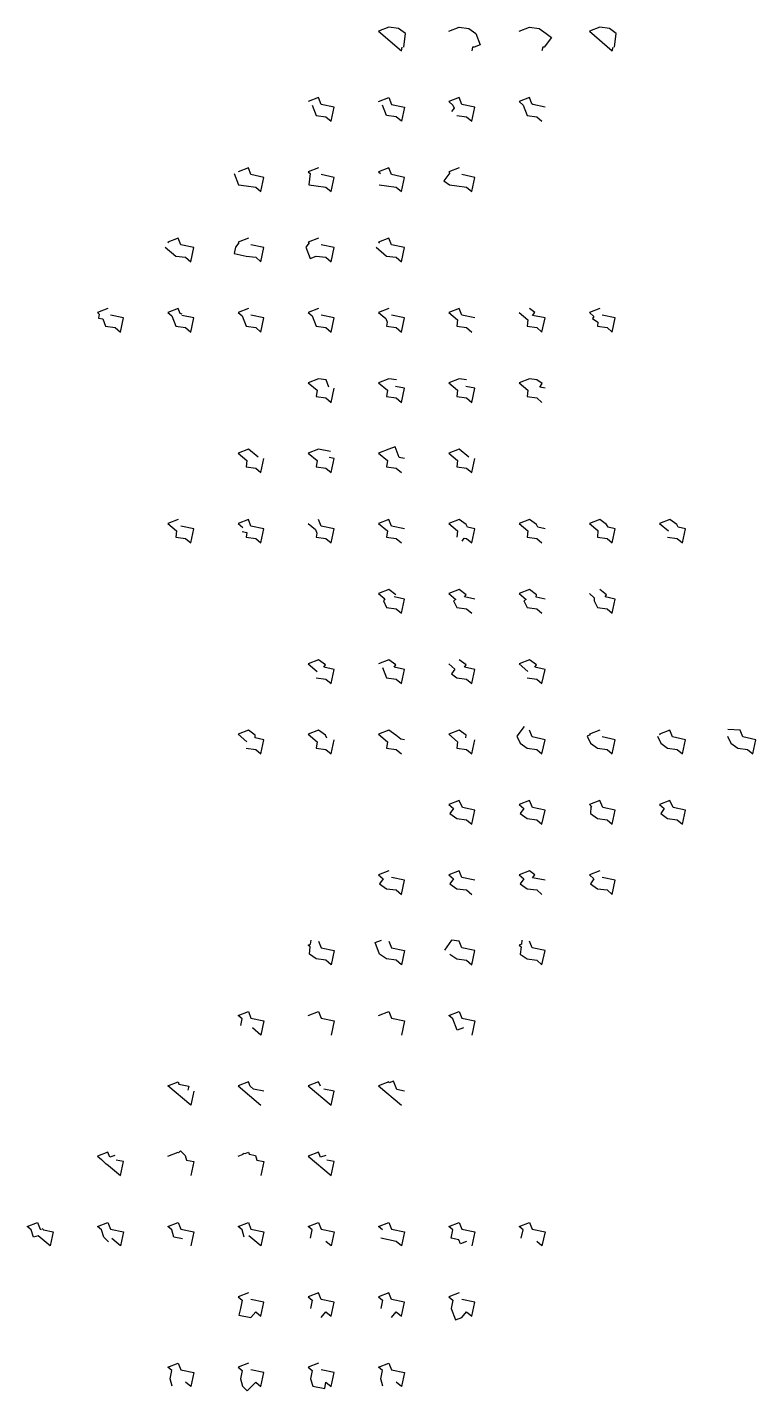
# Model space of a CAD drawing. Header units: inches. Extents: x -12292079.407 to -12292079.373, y 116895049.277 to 116895049.734.
# Drawn here: x -12292079.3892 to -12292079.38195, y 116895049.39195 to 116895049.4055 of the extents above; entities that cross this region are included whole.
import ezdxf

# ---------------------------------------------------------------- set-up
doc = ezdxf.new("R2010")
doc.units = ezdxf.units.IN
doc.header["$MEASUREMENT"] = 0

msp = doc.modelspace()

# ---------------------------------------------------------------- linework, layer by layer
at = {"color": 55}
for points in [[(-12292079.385454, 116895049.405303), (-12292079.385437, 116895049.40544), (-12292079.385506, 116895049.40549), (-12292079.385602, 116895049.405502), (-12292079.385705, 116895049.405462), (-12292079.385477, 116895049.405268), (-12292079.385469, 116895049.405305)], [(-12292079.383357, 116895049.405303), (-12292079.38334, 116895049.40544), (-12292079.383409, 116895049.40549), (-12292079.383505, 116895049.405502), (-12292079.383608, 116895049.405462), (-12292079.38338, 116895049.405268), (-12292079.383372, 116895049.405305)]]:
    msp.add_lwpolyline(points, close=True, dxfattribs=at)
for points in [[(-12292079.385006, 116895049.405462), (-12292079.384903, 116895049.405502), (-12292079.384807, 116895049.40549), (-12292079.384738, 116895049.40544), (-12292079.384694, 116895049.405327), (-12292079.384755, 116895049.405303), (-12292079.38477, 116895049.405305), (-12292079.384778, 116895049.405268)], [(-12292079.384307, 116895049.405462), (-12292079.384204, 116895049.405502), (-12292079.384108, 116895049.40549), (-12292079.384039, 116895049.40544), (-12292079.383985, 116895049.405401), (-12292079.384056, 116895049.405303), (-12292079.384071, 116895049.405305), (-12292079.384079, 116895049.405268)], [(-12292079.384926, 116895049.404626), (-12292079.38483, 116895049.404613), (-12292079.384778, 116895049.404569), (-12292079.384748, 116895049.404709), (-12292079.384877, 116895049.404736), (-12292079.384903, 116895049.404803), (-12292079.385006, 116895049.404763), (-12292079.384966, 116895049.404729), (-12292079.384954, 116895049.404699), (-12292079.384979, 116895049.404664)], [(-12292079.384049, 116895049.404709), (-12292079.38417, 116895049.404735), (-12292079.384181, 116895049.404742), (-12292079.384204, 116895049.404803), (-12292079.384307, 116895049.404763), (-12292079.384267, 116895049.404729), (-12292079.384227, 116895049.404626), (-12292079.384131, 116895049.404613), (-12292079.384079, 116895049.404569)], [(-12292079.387141, 116895049.40405), (-12292079.387097, 116895049.403937), (-12292079.387023, 116895049.403927), (-12292079.386927, 116895049.403914), (-12292079.386875, 116895049.40387), (-12292079.386845, 116895049.40401), (-12292079.386974, 116895049.404037), (-12292079.387, 116895049.404104), (-12292079.387103, 116895049.404065)], [(-12292079.384903, 116895049.404104), (-12292079.385006, 116895049.404065), (-12292079.384996, 116895049.404056), (-12292079.385054, 116895049.403975), (-12292079.385, 116895049.403937), (-12292079.384926, 116895049.403927), (-12292079.38483, 116895049.403914), (-12292079.384778, 116895049.40387), (-12292079.384748, 116895049.40401), (-12292079.384877, 116895049.404037)], [(-12292079.387, 116895049.403405), (-12292079.387103, 116895049.403365), (-12292079.387094, 116895049.403358), (-12292079.387128, 116895049.403317), (-12292079.387142, 116895049.403253), (-12292079.387023, 116895049.403228), (-12292079.386927, 116895049.403216), (-12292079.386875, 116895049.403171), (-12292079.386845, 116895049.403311), (-12292079.386974, 116895049.403338)], [(-12292079.386301, 116895049.403405), (-12292079.386404, 116895049.403365), (-12292079.386395, 116895049.403358), (-12292079.386429, 116895049.403317), (-12292079.386385, 116895049.403204), (-12292079.386324, 116895049.403228), (-12292079.386228, 116895049.403216), (-12292079.386176, 116895049.403171), (-12292079.386146, 116895049.403311), (-12292079.386275, 116895049.403338)], [(-12292079.388398, 116895049.402706), (-12292079.388501, 116895049.402667), (-12292079.388483, 116895049.402651), (-12292079.388491, 116895049.402611), (-12292079.388449, 116895049.402602), (-12292079.388421, 116895049.402529), (-12292079.388324, 116895049.402517), (-12292079.388272, 116895049.402472), (-12292079.388243, 116895049.402612), (-12292079.388372, 116895049.402639)], [(-12292079.38766, 116895049.402651), (-12292079.387679, 116895049.402655), (-12292079.387699, 116895049.402706), (-12292079.387802, 116895049.402667), (-12292079.387762, 116895049.402633), (-12292079.387722, 116895049.402529), (-12292079.387625, 116895049.402517), (-12292079.387574, 116895049.402472), (-12292079.387544, 116895049.402612), (-12292079.387662, 116895049.402637)], [(-12292079.385602, 116895049.402706), (-12292079.385705, 116895049.402667), (-12292079.385634, 116895049.402606), (-12292079.38562, 116895049.402569), (-12292079.385625, 116895049.402529), (-12292079.385529, 116895049.402517), (-12292079.385477, 116895049.402472), (-12292079.385447, 116895049.402612), (-12292079.385576, 116895049.402639)], [(-12292079.384307, 116895049.402667), (-12292079.384219, 116895049.402592), (-12292079.384227, 116895049.402529), (-12292079.384131, 116895049.402517), (-12292079.384079, 116895049.402472), (-12292079.384049, 116895049.402612), (-12292079.384172, 116895049.402638), (-12292079.384151, 116895049.402668), (-12292079.384204, 116895049.402706)], [(-12292079.383505, 116895049.402706), (-12292079.383608, 116895049.402667), (-12292079.383562, 116895049.402627), (-12292079.383576, 116895049.402608), (-12292079.383523, 116895049.402569), (-12292079.383528, 116895049.402529), (-12292079.383432, 116895049.402517), (-12292079.38338, 116895049.402472), (-12292079.38335, 116895049.402612), (-12292079.383479, 116895049.402639)], [(-12292079.386198, 116895049.401924), (-12292079.386227, 116895049.401998), (-12292079.386301, 116895049.402008), (-12292079.386404, 116895049.401968), (-12292079.386316, 116895049.401893), (-12292079.386324, 116895049.40183), (-12292079.386228, 116895049.401818), (-12292079.386176, 116895049.401773), (-12292079.386146, 116895049.401913)], [(-12292079.384049, 116895049.401913), (-12292079.384102, 116895049.401924), (-12292079.384076, 116895049.401959), (-12292079.38413, 116895049.401998), (-12292079.384204, 116895049.402008), (-12292079.384307, 116895049.401968), (-12292079.384219, 116895049.401893), (-12292079.384227, 116895049.40183), (-12292079.384131, 116895049.401818), (-12292079.384079, 116895049.401773)], [(-12292079.386182, 116895049.401284), (-12292079.386301, 116895049.401309), (-12292079.386404, 116895049.401269), (-12292079.386316, 116895049.401194), (-12292079.386324, 116895049.401131), (-12292079.386228, 116895049.401119), (-12292079.386176, 116895049.401075), (-12292079.386146, 116895049.401214), (-12292079.386195, 116895049.401225)], [(-12292079.385447, 116895049.401214), (-12292079.385499, 116895049.401225), (-12292079.385541, 116895049.401332), (-12292079.385602, 116895049.401309), (-12292079.385705, 116895049.401269), (-12292079.385617, 116895049.401194), (-12292079.385625, 116895049.401131), (-12292079.385529, 116895049.401119), (-12292079.385477, 116895049.401075)], [(-12292079.387062, 116895049.400488), (-12292079.387017, 116895049.400478), (-12292079.387023, 116895049.400432), (-12292079.386927, 116895049.40042), (-12292079.386875, 116895049.400376), (-12292079.386845, 116895049.400516), (-12292079.386974, 116895049.400543), (-12292079.387, 116895049.40061), (-12292079.387103, 116895049.40057), (-12292079.387054, 116895049.400528)], [(-12292079.386404, 116895049.40057), (-12292079.386333, 116895049.400509), (-12292079.386319, 116895049.400473), (-12292079.386324, 116895049.400432), (-12292079.386228, 116895049.40042), (-12292079.386176, 116895049.400376), (-12292079.386146, 116895049.400516), (-12292079.386275, 116895049.400543), (-12292079.386301, 116895049.40061)], [(-12292079.384873, 116895049.400394), (-12292079.384852, 116895049.400423), (-12292079.38483, 116895049.40042), (-12292079.384778, 116895049.400376), (-12292079.384748, 116895049.400516), (-12292079.38482, 116895049.400531), (-12292079.384834, 116895049.40056), (-12292079.384903, 116895049.40061), (-12292079.385006, 116895049.40057), (-12292079.384918, 116895049.400495), (-12292079.384926, 116895049.400432)], [(-12292079.385533, 116895049.399861), (-12292079.385602, 116895049.399911), (-12292079.385705, 116895049.399871), (-12292079.385644, 116895049.399819), (-12292079.385657, 116895049.399801), (-12292079.385625, 116895049.399733), (-12292079.385529, 116895049.399721), (-12292079.385477, 116895049.399677), (-12292079.385447, 116895049.399817), (-12292079.385549, 116895049.399838)], [(-12292079.384049, 116895049.399817), (-12292079.384136, 116895049.399835), (-12292079.384135, 116895049.399861), (-12292079.384204, 116895049.399911), (-12292079.384307, 116895049.399871), (-12292079.384237, 116895049.399812), (-12292079.38426, 116895049.399801), (-12292079.384227, 116895049.399733), (-12292079.384131, 116895049.399721), (-12292079.384079, 116895049.399677)], [(-12292079.383608, 116895049.399871), (-12292079.383559, 116895049.399829), (-12292079.383561, 116895049.399801), (-12292079.383528, 116895049.399733), (-12292079.383432, 116895049.399721), (-12292079.38338, 116895049.399677), (-12292079.38335, 116895049.399817), (-12292079.383452, 116895049.399838), (-12292079.383436, 116895049.399861), (-12292079.383505, 116895049.399911)], [(-12292079.385665, 116895049.399138), (-12292079.385625, 116895049.399034), (-12292079.385529, 116895049.399022), (-12292079.385477, 116895049.398978), (-12292079.385447, 116895049.399118), (-12292079.385549, 116895049.399139), (-12292079.385533, 116895049.399162), (-12292079.385602, 116895049.399212), (-12292079.385705, 116895049.399172)], [(-12292079.385006, 116895049.399172), (-12292079.384945, 116895049.39912), (-12292079.384979, 116895049.399073), (-12292079.384926, 116895049.399034), (-12292079.38483, 116895049.399022), (-12292079.384778, 116895049.398978), (-12292079.384748, 116895049.399118), (-12292079.38485, 116895049.399139), (-12292079.384834, 116895049.399162), (-12292079.384903, 116895049.399212)], [(-12292079.386221, 116895049.398435), (-12292079.386232, 116895049.398463), (-12292079.386301, 116895049.398513), (-12292079.386404, 116895049.398473), (-12292079.386316, 116895049.398398), (-12292079.386324, 116895049.398335), (-12292079.386228, 116895049.398323), (-12292079.386176, 116895049.398279), (-12292079.386146, 116895049.398419)], [(-12292079.385447, 116895049.398419), (-12292079.385482, 116895049.398426), (-12292079.385533, 116895049.398463), (-12292079.385602, 116895049.398513), (-12292079.385705, 116895049.398473), (-12292079.385617, 116895049.398398), (-12292079.385625, 116895049.398335), (-12292079.385529, 116895049.398323), (-12292079.385477, 116895049.398279)], [(-12292079.384258, 116895049.398551), (-12292079.384329, 116895049.398453), (-12292079.384296, 116895049.398385), (-12292079.384227, 116895049.398335), (-12292079.384131, 116895049.398323), (-12292079.384079, 116895049.398279), (-12292079.384049, 116895049.398419), (-12292079.384178, 116895049.398446), (-12292079.384204, 116895049.398513)], [(-12292079.382232, 116895049.398453), (-12292079.382199, 116895049.398385), (-12292079.38213, 116895049.398335), (-12292079.382034, 116895049.398323), (-12292079.381982, 116895049.398279), (-12292079.381953, 116895049.398419), (-12292079.382081, 116895049.398446), (-12292079.382107, 116895049.398513), (-12292079.382229, 116895049.398519)], [(-12292079.384049, 116895049.397021), (-12292079.384172, 116895049.397047), (-12292079.384151, 116895049.397076), (-12292079.384204, 116895049.397115), (-12292079.384307, 116895049.397075), (-12292079.384261, 116895049.397036), (-12292079.384296, 116895049.396987), (-12292079.384227, 116895049.396938), (-12292079.384131, 116895049.396925), (-12292079.384079, 116895049.396881)], [(-12292079.385602, 116895049.396416), (-12292079.385576, 116895049.396349), (-12292079.385447, 116895049.396322), (-12292079.385477, 116895049.396182), (-12292079.385529, 116895049.396226), (-12292079.385625, 116895049.396239), (-12292079.385694, 116895049.396288), (-12292079.385738, 116895049.396402), (-12292079.385676, 116895049.396426)], [(-12292079.384995, 116895049.396288), (-12292079.384926, 116895049.396239), (-12292079.38483, 116895049.396226), (-12292079.384778, 116895049.396182), (-12292079.384748, 116895049.396322), (-12292079.384877, 116895049.396349), (-12292079.384903, 116895049.396416), (-12292079.384978, 116895049.396426), (-12292079.385049, 116895049.396327)], [(-12292079.387076, 116895049.395579), (-12292079.387063, 116895049.395643), (-12292079.387103, 116895049.395677), (-12292079.387, 116895049.395717), (-12292079.386974, 116895049.39565), (-12292079.386845, 116895049.395623), (-12292079.386875, 116895049.395483), (-12292079.386958, 116895049.395554)], [(-12292079.384861, 116895049.395554), (-12292079.384922, 116895049.39553), (-12292079.384966, 116895049.395643), (-12292079.385006, 116895049.395677), (-12292079.384903, 116895049.395717), (-12292079.384877, 116895049.39565), (-12292079.384748, 116895049.395623), (-12292079.384778, 116895049.395483)], [(-12292079.387544, 116895049.394924), (-12292079.387574, 116895049.394784), (-12292079.387802, 116895049.394978), (-12292079.387699, 116895049.395018), (-12292079.387691, 116895049.394996), (-12292079.387594, 116895049.394976), (-12292079.387603, 116895049.394936)], [(-12292079.385447, 116895049.394924), (-12292079.385522, 116895049.39494), (-12292079.385555, 116895049.395025), (-12292079.385598, 116895049.395008), (-12292079.385602, 116895049.395018), (-12292079.385705, 116895049.394978), (-12292079.385477, 116895049.394784)], [(-12292079.388328, 116895049.394285), (-12292079.388379, 116895049.39427), (-12292079.388398, 116895049.394319), (-12292079.388501, 116895049.394279), (-12292079.388461, 116895049.394245), (-12292079.388414, 116895049.394199), (-12292079.38841, 116895049.394202), (-12292079.388272, 116895049.394085), (-12292079.388243, 116895049.394225), (-12292079.388315, 116895049.39424)], [(-12292079.387802, 116895049.394279), (-12292079.387699, 116895049.394319), (-12292079.387696, 116895049.394311), (-12292079.387676, 116895049.394331), (-12292079.387629, 116895049.394285), (-12292079.387616, 116895049.39424), (-12292079.387544, 116895049.394225), (-12292079.387574, 116895049.394085)], [(-12292079.387103, 116895049.394279), (-12292079.387051, 116895049.394299), (-12292079.387049, 116895049.39431), (-12292079.387033, 116895049.394306), (-12292079.387, 116895049.394319), (-12292079.386992, 116895049.394298), (-12292079.38693, 116895049.394285), (-12292079.386917, 116895049.39424), (-12292079.386845, 116895049.394225), (-12292079.386875, 116895049.394085)], [(-12292079.389052, 116895049.39356), (-12292079.389038, 116895049.393547), (-12292079.388942, 116895049.393526), (-12292079.388971, 116895049.393386), (-12292079.389092, 116895049.393488), (-12292079.389138, 116895049.393474), (-12292079.38916, 116895049.393546), (-12292079.3892, 116895049.39358), (-12292079.389097, 116895049.39362), (-12292079.389071, 116895049.393553), (-12292079.389062, 116895049.393551)], [(-12292079.388393, 116895049.393428), (-12292079.388439, 116895049.393474), (-12292079.388461, 116895049.393546), (-12292079.388501, 116895049.39358), (-12292079.388398, 116895049.39362), (-12292079.388372, 116895049.393553), (-12292079.388243, 116895049.393526), (-12292079.388272, 116895049.393386), (-12292079.38836, 116895049.393461)], [(-12292079.387657, 116895049.393457), (-12292079.38774, 116895049.393474), (-12292079.387762, 116895049.393546), (-12292079.387802, 116895049.39358), (-12292079.387699, 116895049.39362), (-12292079.387673, 116895049.393553), (-12292079.387544, 116895049.393526), (-12292079.387574, 116895049.393386)], [(-12292079.38483, 116895049.39343), (-12292079.384891, 116895049.393407), (-12292079.384907, 116895049.393447), (-12292079.384984, 116895049.393463), (-12292079.384966, 116895049.393546), (-12292079.385006, 116895049.39358), (-12292079.384903, 116895049.39362), (-12292079.384877, 116895049.393553), (-12292079.384748, 116895049.393526), (-12292079.384778, 116895049.393386)], [(-12292079.387, 116895049.392921), (-12292079.387103, 116895049.392881), (-12292079.387063, 116895049.392847), (-12292079.38708, 116895049.392764), (-12292079.387094, 116895049.392699), (-12292079.386975, 116895049.392674), (-12292079.386927, 116895049.392732), (-12292079.386875, 116895049.392687), (-12292079.386845, 116895049.392827), (-12292079.386974, 116895049.392854)], [(-12292079.384903, 116895049.392921), (-12292079.385006, 116895049.392881), (-12292079.384966, 116895049.392847), (-12292079.384984, 116895049.392764), (-12292079.38494, 116895049.392651), (-12292079.384878, 116895049.392674), (-12292079.38483, 116895049.392732), (-12292079.384778, 116895049.392687), (-12292079.384748, 116895049.392827), (-12292079.384877, 116895049.392854)], [(-12292079.387, 116895049.392222), (-12292079.387103, 116895049.392182), (-12292079.387063, 116895049.392148), (-12292079.38708, 116895049.392065), (-12292079.387059, 116895049.391993), (-12292079.387012, 116895049.391946), (-12292079.386927, 116895049.392033), (-12292079.386875, 116895049.391988), (-12292079.386845, 116895049.392128), (-12292079.386974, 116895049.392155)], [(-12292079.386301, 116895049.392222), (-12292079.386404, 116895049.392182), (-12292079.386364, 116895049.392148), (-12292079.386381, 116895049.392065), (-12292079.38636, 116895049.391993), (-12292079.386241, 116895049.391968), (-12292079.386228, 116895049.392033), (-12292079.386176, 116895049.391988), (-12292079.386146, 116895049.392128), (-12292079.386275, 116895049.392155)]]:
    msp.add_lwpolyline(points, close=True)
at = {"color": 77}
for points in [[(-12292079.386364, 116895049.404729), (-12292079.386324, 116895049.404626), (-12292079.386228, 116895049.404613), (-12292079.386176, 116895049.404569), (-12292079.386146, 116895049.404709), (-12292079.386275, 116895049.404736), (-12292079.386301, 116895049.404803), (-12292079.386404, 116895049.404763)], [(-12292079.385705, 116895049.404763), (-12292079.385602, 116895049.404803), (-12292079.385576, 116895049.404736), (-12292079.385447, 116895049.404709), (-12292079.385477, 116895049.404569), (-12292079.385529, 116895049.404613), (-12292079.385625, 116895049.404626), (-12292079.385665, 116895049.404729)], [(-12292079.387, 116895049.402706), (-12292079.387103, 116895049.402667), (-12292079.387063, 116895049.402633), (-12292079.387023, 116895049.402529), (-12292079.386927, 116895049.402517), (-12292079.386875, 116895049.402472), (-12292079.386845, 116895049.402612), (-12292079.386974, 116895049.402639)], [(-12292079.386301, 116895049.402706), (-12292079.386404, 116895049.402667), (-12292079.386364, 116895049.402633), (-12292079.386324, 116895049.402529), (-12292079.386228, 116895049.402517), (-12292079.386176, 116895049.402472), (-12292079.386146, 116895049.402612), (-12292079.386275, 116895049.402639)]]:
    msp.add_lwpolyline(points, close=True, dxfattribs=at)
at = {"color": 54}
for points in [[(-12292079.386301, 116895049.404104), (-12292079.386404, 116895049.404065), (-12292079.386384, 116895049.404047), (-12292079.386398, 116895049.403937), (-12292079.386324, 116895049.403927), (-12292079.386228, 116895049.403914), (-12292079.386176, 116895049.40387), (-12292079.386146, 116895049.40401), (-12292079.386275, 116895049.404037)], [(-12292079.385699, 116895049.403937), (-12292079.385625, 116895049.403927), (-12292079.385529, 116895049.403914), (-12292079.385477, 116895049.40387), (-12292079.385447, 116895049.40401), (-12292079.385576, 116895049.404037), (-12292079.385602, 116895049.404104), (-12292079.385705, 116895049.404065), (-12292079.385685, 116895049.404047)]]:
    msp.add_lwpolyline(points, close=True, dxfattribs=at)
at = {"color": 53}
for points in [[(-12292079.387827, 116895049.403317), (-12292079.387722, 116895049.403228), (-12292079.387625, 116895049.403216), (-12292079.387574, 116895049.403171), (-12292079.387544, 116895049.403311), (-12292079.387673, 116895049.403338), (-12292079.387699, 116895049.403405), (-12292079.387802, 116895049.403365), (-12292079.387793, 116895049.403358)], [(-12292079.38573, 116895049.403317), (-12292079.385625, 116895049.403228), (-12292079.385529, 116895049.403216), (-12292079.385477, 116895049.403171), (-12292079.385447, 116895049.403311), (-12292079.385576, 116895049.403338), (-12292079.385602, 116895049.403405), (-12292079.385705, 116895049.403365), (-12292079.385696, 116895049.403358)]]:
    msp.add_lwpolyline(points, close=True, dxfattribs=at)
at = {"color": 48}
for points in [[(-12292079.384748, 116895049.402612), (-12292079.384877, 116895049.402639), (-12292079.384903, 116895049.402706), (-12292079.385006, 116895049.402667), (-12292079.384918, 116895049.402592), (-12292079.384926, 116895049.402529), (-12292079.38483, 116895049.402517), (-12292079.384778, 116895049.402472)], [(-12292079.387699, 116895049.40061), (-12292079.387802, 116895049.40057), (-12292079.387714, 116895049.400495), (-12292079.387722, 116895049.400432), (-12292079.387625, 116895049.40042), (-12292079.387574, 116895049.400376), (-12292079.387544, 116895049.400516), (-12292079.387673, 116895049.400543)], [(-12292079.385447, 116895049.400516), (-12292079.385576, 116895049.400543), (-12292079.385602, 116895049.40061), (-12292079.385705, 116895049.40057), (-12292079.385617, 116895049.400495), (-12292079.385625, 116895049.400432), (-12292079.385529, 116895049.40042), (-12292079.385477, 116895049.400376)], [(-12292079.387023, 116895049.398335), (-12292079.386927, 116895049.398323), (-12292079.386875, 116895049.398279), (-12292079.386845, 116895049.398419), (-12292079.386934, 116895049.398438), (-12292079.386931, 116895049.398463), (-12292079.387, 116895049.398513), (-12292079.387103, 116895049.398473), (-12292079.387015, 116895049.398398)], [(-12292079.384837, 116895049.398438), (-12292079.384834, 116895049.398463), (-12292079.384903, 116895049.398513), (-12292079.385006, 116895049.398473), (-12292079.384918, 116895049.398398), (-12292079.384926, 116895049.398335), (-12292079.38483, 116895049.398323), (-12292079.384778, 116895049.398279), (-12292079.384748, 116895049.398419)]]:
    msp.add_lwpolyline(points, close=True, dxfattribs=at)
at = {"color": 52}
for points in [[(-12292079.385528, 116895049.401998), (-12292079.385602, 116895049.402008), (-12292079.385705, 116895049.401968), (-12292079.385617, 116895049.401893), (-12292079.385625, 116895049.40183), (-12292079.385529, 116895049.401818), (-12292079.385477, 116895049.401773), (-12292079.385447, 116895049.401913), (-12292079.385536, 116895049.401932)], [(-12292079.384829, 116895049.401998), (-12292079.384903, 116895049.402008), (-12292079.385006, 116895049.401968), (-12292079.384918, 116895049.401893), (-12292079.384926, 116895049.40183), (-12292079.38483, 116895049.401818), (-12292079.384778, 116895049.401773), (-12292079.384748, 116895049.401913), (-12292079.384837, 116895049.401932)]]:
    msp.add_lwpolyline(points, close=True, dxfattribs=at)
at = {"color": 51}
for points in [[(-12292079.386904, 116895049.401227), (-12292079.387, 116895049.401309), (-12292079.387103, 116895049.401269), (-12292079.387015, 116895049.401194), (-12292079.387023, 116895049.401131), (-12292079.386927, 116895049.401119), (-12292079.386875, 116895049.401075), (-12292079.386845, 116895049.401214)], [(-12292079.384807, 116895049.401227), (-12292079.384903, 116895049.401309), (-12292079.385006, 116895049.401269), (-12292079.384918, 116895049.401194), (-12292079.384926, 116895049.401131), (-12292079.38483, 116895049.401119), (-12292079.384778, 116895049.401075), (-12292079.384748, 116895049.401214)]]:
    msp.add_lwpolyline(points, close=True, dxfattribs=at)
at = {"color": 50}
for points in [[(-12292079.384049, 116895049.400516), (-12292079.384121, 116895049.400531), (-12292079.384135, 116895049.40056), (-12292079.384204, 116895049.40061), (-12292079.384307, 116895049.40057), (-12292079.384219, 116895049.400495), (-12292079.384227, 116895049.400432), (-12292079.384131, 116895049.40042), (-12292079.384079, 116895049.400376)], [(-12292079.382829, 116895049.400432), (-12292079.382733, 116895049.40042), (-12292079.382681, 116895049.400376), (-12292079.382652, 116895049.400516), (-12292079.382723, 116895049.400531), (-12292079.382737, 116895049.40056), (-12292079.382806, 116895049.40061), (-12292079.382909, 116895049.40057), (-12292079.382821, 116895049.400495)]]:
    msp.add_lwpolyline(points, close=True, dxfattribs=at)
for points in [[(-12292079.383525, 116895049.400498), (-12292079.383528, 116895049.400432), (-12292079.383432, 116895049.40042), (-12292079.38338, 116895049.400376), (-12292079.38335, 116895049.400516), (-12292079.383422, 116895049.400531), (-12292079.383436, 116895049.40056), (-12292079.383505, 116895049.40061), (-12292079.383608, 116895049.40057), (-12292079.383524, 116895049.400499)], [(-12292079.383473, 116895049.397746), (-12292079.383505, 116895049.397814), (-12292079.383608, 116895049.397774), (-12292079.383582, 116895049.397752), (-12292079.383594, 116895049.397752), (-12292079.383597, 116895049.397686), (-12292079.383528, 116895049.397637), (-12292079.383432, 116895049.397624), (-12292079.38338, 116895049.39758), (-12292079.38335, 116895049.39772), (-12292079.383473, 116895049.397746)]]:
    msp.add_lwpolyline(points)
at = {"color": 49}
msp.add_lwpolyline([(-12292079.384748, 116895049.399817), (-12292079.38485, 116895049.399838), (-12292079.384834, 116895049.399861), (-12292079.384903, 116895049.399911), (-12292079.385006, 116895049.399871), (-12292079.384936, 116895049.399812), (-12292079.384958, 116895049.399801), (-12292079.384926, 116895049.399733), (-12292079.38483, 116895049.399721), (-12292079.384778, 116895049.399677)], close=True, dxfattribs=at)
at = {"color": 78}
for points in [[(-12292079.386324, 116895049.399034), (-12292079.386228, 116895049.399022), (-12292079.386176, 116895049.398978), (-12292079.386146, 116895049.399118), (-12292079.386248, 116895049.399139), (-12292079.386232, 116895049.399162), (-12292079.386301, 116895049.399212), (-12292079.386404, 116895049.399172), (-12292079.386316, 116895049.399097)], [(-12292079.384227, 116895049.399034), (-12292079.384131, 116895049.399022), (-12292079.384079, 116895049.398978), (-12292079.384049, 116895049.399118), (-12292079.384151, 116895049.399139), (-12292079.384135, 116895049.399162), (-12292079.384204, 116895049.399212), (-12292079.384307, 116895049.399172), (-12292079.384219, 116895049.399097)]]:
    msp.add_lwpolyline(points, close=True, dxfattribs=at)
at = {"color": 47}
for points in [[(-12292079.383505, 116895049.398513), (-12292079.383608, 116895049.398473), (-12292079.383601, 116895049.398467), (-12292079.38363, 116895049.398453), (-12292079.383597, 116895049.398385), (-12292079.383528, 116895049.398335), (-12292079.383432, 116895049.398323), (-12292079.38338, 116895049.398279), (-12292079.38335, 116895049.398419), (-12292079.383479, 116895049.398446)], [(-12292079.382931, 116895049.398453), (-12292079.382898, 116895049.398385), (-12292079.382829, 116895049.398335), (-12292079.382733, 116895049.398323), (-12292079.382681, 116895049.398279), (-12292079.382652, 116895049.398419), (-12292079.38278, 116895049.398446), (-12292079.382806, 116895049.398513), (-12292079.382909, 116895049.398473), (-12292079.382902, 116895049.398467)]]:
    msp.add_lwpolyline(points, close=True, dxfattribs=at)
at = {"color": 46}
for points in [[(-12292079.384871, 116895049.397746), (-12292079.384903, 116895049.397814), (-12292079.385006, 116895049.397774), (-12292079.38496, 116895049.397735), (-12292079.384995, 116895049.397686), (-12292079.384926, 116895049.397637), (-12292079.38483, 116895049.397624), (-12292079.384778, 116895049.39758), (-12292079.384748, 116895049.39772), (-12292079.384871, 116895049.397746)], [(-12292079.384172, 116895049.397746), (-12292079.384204, 116895049.397814), (-12292079.384307, 116895049.397774), (-12292079.384261, 116895049.397735), (-12292079.384296, 116895049.397686), (-12292079.384227, 116895049.397637), (-12292079.384131, 116895049.397624), (-12292079.384079, 116895049.39758), (-12292079.384049, 116895049.39772), (-12292079.384172, 116895049.397746)], [(-12292079.382774, 116895049.397746), (-12292079.382806, 116895049.397814), (-12292079.382909, 116895049.397774), (-12292079.382863, 116895049.397735), (-12292079.382898, 116895049.397686), (-12292079.382829, 116895049.397637), (-12292079.382733, 116895049.397624), (-12292079.382681, 116895049.39758), (-12292079.382652, 116895049.39772), (-12292079.382774, 116895049.397746)]]:
    msp.add_lwpolyline(points, dxfattribs=at)
at = {"color": 79}
for points in [[(-12292079.385602, 116895049.397115), (-12292079.385705, 116895049.397075), (-12292079.385659, 116895049.397036), (-12292079.385694, 116895049.396987), (-12292079.385625, 116895049.396938), (-12292079.385529, 116895049.396925), (-12292079.385477, 116895049.396881), (-12292079.385447, 116895049.397021), (-12292079.385576, 116895049.397048)], [(-12292079.384748, 116895049.397021), (-12292079.384877, 116895049.397048), (-12292079.384903, 116895049.397115), (-12292079.385006, 116895049.397075), (-12292079.38496, 116895049.397036), (-12292079.384995, 116895049.396987), (-12292079.384926, 116895049.396938), (-12292079.38483, 116895049.396925), (-12292079.384778, 116895049.396881)], [(-12292079.383505, 116895049.397115), (-12292079.383608, 116895049.397075), (-12292079.383562, 116895049.397036), (-12292079.383597, 116895049.396987), (-12292079.383528, 116895049.396938), (-12292079.383432, 116895049.396925), (-12292079.38338, 116895049.396881), (-12292079.38335, 116895049.397021), (-12292079.383479, 116895049.397048)]]:
    msp.add_lwpolyline(points, close=True, dxfattribs=at)
at = {"color": 45}
for points in [[(-12292079.386301, 116895049.396416), (-12292079.386275, 116895049.396349), (-12292079.386146, 116895049.396322), (-12292079.386176, 116895049.396182), (-12292079.386228, 116895049.396226), (-12292079.386324, 116895049.396239), (-12292079.386393, 116895049.396288), (-12292079.386384, 116895049.396359), (-12292079.386404, 116895049.396376), (-12292079.386381, 116895049.396385), (-12292079.386375, 116895049.396426)], [(-12292079.384279, 116895049.396426), (-12292079.384284, 116895049.396385), (-12292079.384307, 116895049.396376), (-12292079.384287, 116895049.396359), (-12292079.384296, 116895049.396288), (-12292079.384227, 116895049.396239), (-12292079.384131, 116895049.396226), (-12292079.384079, 116895049.396182), (-12292079.384049, 116895049.396322), (-12292079.384178, 116895049.396349), (-12292079.384204, 116895049.396416)]]:
    msp.add_lwpolyline(points, close=True, dxfattribs=at)
at = {"color": 7}
for points in [[(-12292079.386404, 116895049.395677), (-12292079.386301, 116895049.395717), (-12292079.386275, 116895049.39565), (-12292079.386146, 116895049.395623), (-12292079.386176, 116895049.395483)], [(-12292079.385705, 116895049.395677), (-12292079.385602, 116895049.395717), (-12292079.385576, 116895049.39565), (-12292079.385447, 116895049.395623), (-12292079.385477, 116895049.395483)]]:
    msp.add_lwpolyline(points, close=True, dxfattribs=at)
at = {"color": 44}
for points in [[(-12292079.386845, 116895049.394924), (-12292079.386949, 116895049.394946), (-12292079.386983, 116895049.394975), (-12292079.387, 116895049.395018), (-12292079.387103, 116895049.394978), (-12292079.386875, 116895049.394784)], [(-12292079.386284, 116895049.394975), (-12292079.386301, 116895049.395018), (-12292079.386404, 116895049.394978), (-12292079.386176, 116895049.394784), (-12292079.386146, 116895049.394924), (-12292079.38625, 116895049.394946)]]:
    msp.add_lwpolyline(points, close=True, dxfattribs=at)
at = {"color": 43}
msp.add_lwpolyline([(-12292079.386231, 116895049.394285), (-12292079.386282, 116895049.39427), (-12292079.386301, 116895049.394319), (-12292079.386404, 116895049.394279), (-12292079.386176, 116895049.394085), (-12292079.386146, 116895049.394225), (-12292079.386218, 116895049.39424)], close=True, dxfattribs=at)
at = {"color": 42}
msp.add_lwpolyline([(-12292079.387041, 116895049.393474), (-12292079.387063, 116895049.393546), (-12292079.387103, 116895049.39358), (-12292079.387, 116895049.39362), (-12292079.386974, 116895049.393553), (-12292079.386845, 116895049.393526), (-12292079.386875, 116895049.393386), (-12292079.386995, 116895049.393488)], close=True, dxfattribs=at)
at = {"color": 80}
for points in [[(-12292079.386381, 116895049.393463), (-12292079.386364, 116895049.393546), (-12292079.386404, 116895049.39358), (-12292079.386301, 116895049.39362), (-12292079.386275, 116895049.393553), (-12292079.386146, 116895049.393526), (-12292079.386176, 116895049.393386), (-12292079.386228, 116895049.39343)], [(-12292079.385665, 116895049.393546), (-12292079.385705, 116895049.39358), (-12292079.385602, 116895049.39362), (-12292079.385576, 116895049.393553), (-12292079.385447, 116895049.393526), (-12292079.385477, 116895049.393386), (-12292079.385529, 116895049.39343), (-12292079.385683, 116895049.393463)], [(-12292079.384285, 116895049.393463), (-12292079.384267, 116895049.393546), (-12292079.384307, 116895049.39358), (-12292079.384204, 116895049.39362), (-12292079.384178, 116895049.393553), (-12292079.384049, 116895049.393526), (-12292079.384079, 116895049.393386), (-12292079.384131, 116895049.39343)]]:
    msp.add_lwpolyline(points, close=True, dxfattribs=at)
at = {"color": 41}
for points in [[(-12292079.386276, 116895049.392674), (-12292079.386228, 116895049.392732), (-12292079.386176, 116895049.392687), (-12292079.386146, 116895049.392827), (-12292079.386275, 116895049.392854), (-12292079.386301, 116895049.392921), (-12292079.386404, 116895049.392881), (-12292079.386364, 116895049.392847), (-12292079.386381, 116895049.392764)], [(-12292079.385577, 116895049.392674), (-12292079.385529, 116895049.392732), (-12292079.385477, 116895049.392687), (-12292079.385447, 116895049.392827), (-12292079.385576, 116895049.392854), (-12292079.385602, 116895049.392921), (-12292079.385705, 116895049.392881), (-12292079.385665, 116895049.392847), (-12292079.385683, 116895049.392764)]]:
    msp.add_lwpolyline(points, close=True, dxfattribs=at)
at = {"color": 40}
for points in [[(-12292079.387758, 116895049.391993), (-12292079.387779, 116895049.392065), (-12292079.387762, 116895049.392148), (-12292079.387802, 116895049.392182), (-12292079.387699, 116895049.392222), (-12292079.387673, 116895049.392155), (-12292079.387544, 116895049.392128), (-12292079.387574, 116895049.391988), (-12292079.387625, 116895049.392033)], [(-12292079.385661, 116895049.391993), (-12292079.385683, 116895049.392065), (-12292079.385665, 116895049.392148), (-12292079.385705, 116895049.392182), (-12292079.385602, 116895049.392222), (-12292079.385576, 116895049.392155), (-12292079.385447, 116895049.392128), (-12292079.385477, 116895049.391988), (-12292079.385529, 116895049.392033)]]:
    msp.add_lwpolyline(points, close=True, dxfattribs=at)

doc.saveas('drawing.dxf')
